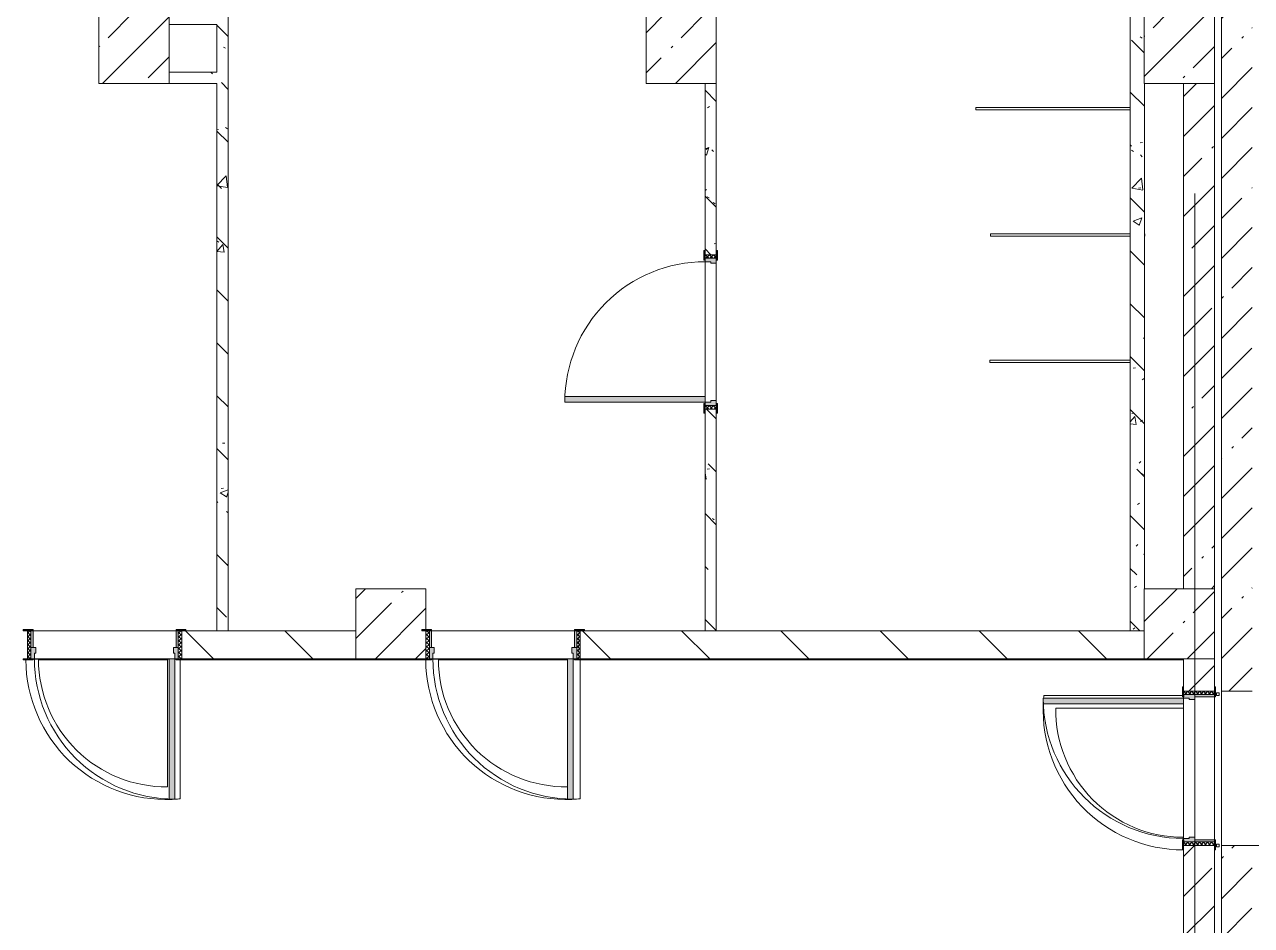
# Model space of a CAD drawing. Header units: millimetres. Extents: x -3238 to 193830, y -8553 to 29000.
# Drawn here: x 135177 to 143921, y 16700 to 23120 of the extents above; entities that cross this region are included whole.
import ezdxf

# ---------------------------------------------------------------- set-up
doc = ezdxf.new("R2010")
doc.units = ezdxf.units.MM
for name, color, linetype, lineweight, true_color in [('A-DOOR-2', 7, 'Continuous', 5, 0xaaaaaa), ('A-DOOR-3', 7, 'Continuous', 5, 0xe2e2e2), ('A-DOOR-FRAM-2', 7, 'Continuous', 5, 0xe2e2e2), ('A-DOOR-FRAM-3', 7, 'Continuous', 5, 0xaaaaaa), ('A-FLOR-3', 7, 'Continuous', 5, 0xaaaaaa), ('I-WALL-8', 7, 'Continuous', 5, 0x787878)]:
    doc.layers.add(name, color=color, linetype=linetype, lineweight=lineweight, true_color=true_color)
for name, color, linetype, lineweight in [('A-GENM-5', 7, 'Continuous', 5), ('A-WALL', 7, 'Continuous', 9), ('A-WALL-3', 7, 'Continuous', 5), ('I-WALL-6', 7, 'Continuous', 5), ('S-COLS-3', 7, 'Continuous', 5), ('Оси', 7, 'Continuous', 9)]:
    doc.layers.add(name, color=color, linetype=linetype, lineweight=lineweight)
pattern_1 = [(45, (58957.15, 0), (-285.1231, 285.1231), []), (45, (59242.27, 0), (-285.1231, 285.1231), [504.031, -100.806, 16.764, -84.042])]
pattern_2 = [(135, (58957.15, 0), (-377.1708, -377.1708), [533.4, -88.9, 17.78, -88.9]), (135, (58957.15, 376.94), (-377.1708, -377.1708), []), (50, (58957.15, 0), (637.6445, -55.7866), [66.675, -733.425]), (355, (58957.15, 0), (-123.3494, 668.699), [53.34, -586.74]), (100.451, (59010.3, -4.65), (514.299, 612.908), [56.665, -623.315]), (46.184, (58957.15, 177.8), (948.7764, -147.15), [100.012, -1100.137]), (96.636, (59036.2, 165.5), (830.909, 865.997), [84.998, -934.973]), (351.184, (58957.2, 177.8), (830.918, 865.988), [80.01, -880.11]), (21, (59046.05, 133.35), (530.6506, -357.9283), [66.675, -733.425]), (326, (59046.05, 133.35), (216.308, 644.6585), [53.34, -586.74]), (71.451, (59090.3, 103.5), (746.9596, 286.7243), [56.665, -623.315]), (37.5, (58957.15, 0), (10.81053, 295.9426), [16.764, -562.864, 16.764, -578.866, -588.962]), (37.5, (58957.15, 0), (10.81053, 295.9426), [-1175.258, 16.764, -572.198]), (7.5, (58957.15, 0), (233.8692, 350.6318), [16.764, -322.834, 16.764, -549.529, -224.472]), (7.5, (58957.15, 0), (233.8692, 350.6318), [-905.891, 16.764, -207.708]), (327.5, (58758.9, 0), (474.5678, -20.0513), [16.764, -205.486, 16.764, -676.656, -920.115]), (327.5, (58758.9, 0), (474.5678, -20.0513), [-915.67, 16.764, -903.351]), (317.5, (58670, 0), (518.4522, 88.9934), [16.764, -272.161, 16.764, -443.738, -653.415]), (317.5, (58670, 0), (518.4522, 88.9934), [-749.427, 16.764, -636.651])]

# ---------------------------------------------------------------- blocks, each defined once
blk = doc.blocks.new('BSC_Колонна _Прямоугольная - 500х500-23287078-2_3_1_птичка')
at = {"layer": 'S-COLS-3'}
h = blk.add_hatch(dxfattribs=at)
h.set_pattern_fill('FP_160', color=256, style=0, pattern_type=2)
h.set_pattern_definition([(45, (-84450, -22950), (-285.1231, 285.1231), []), (45, (-84164.88, -22950), (-285.1231, 285.1231), [504.031, -100.806, 16.764, -84.042])])
h.paths.add_polyline_path([(-250, -250), (250, -250), (250, 250), (-250, 250)])
for p, q in [((250, 250), (-250, 250)), ((-250, 250), (-250, -250)), ((250, -250), (250, 250)), ((-250, -250), (250, -250))]:
    blk.add_line(p, q, dxfattribs=at)
blk = doc.blocks.new('BSC_Колонна _Прямоугольная - 500х500-V165-2_3_1_птичка')
at = {"layer": 'S-COLS-3'}
h = blk.add_hatch(dxfattribs=at)
h.set_pattern_fill('FP_183', color=256, style=0, pattern_type=2)
h.set_pattern_definition([(45, (-77000, -22950), (-285.1231, 285.1231), []), (45, (-76714.88, -22950), (-285.1231, 285.1231), [504.031, -100.806, 16.764, -84.042])])
h.paths.add_polyline_path([(-250, -250), (250, -250), (250, 250), (-250, 250)])
for p, q in [((250, 250), (-250, 250)), ((-250, 250), (-250, -250)), ((250, -250), (250, 250)), ((-250, -250), (250, -250))]:
    blk.add_line(p, q, dxfattribs=at)
blk = doc.blocks.new('110_Дверь_СКБ_1Ст_Внутренняя1 - Д-4 1100x2100h_су мгн-V170-2_3_1_птичка')
at = {"layer": 'A-DOOR-2'}
h = blk.add_hatch(dxfattribs=at)
h.set_pattern_fill('FP_187', color=256, style=0, pattern_type=2)
h.set_pattern_definition([(135, (1751.41, 104.685), (-14.14214, -14.14214), []), (225, (1751.41, 104.685), (14.14214, -14.14214), [])])
h.paths.add_polyline_path([(537.5, -40), (562.5, -40), (562.5, 40), (537.5, 40)])
at = {"layer": 'A-DOOR-3'}
h = blk.add_hatch(color=256, dxfattribs=at)
h.paths.add_polyline_path([(-512.5, 40), (-512.5, -40), (-477.5, -40), (-477.5, 0), (-487.5, 0), (-487.5, 40)])
h.paths.add_polyline_path([(502.5, 0), (502.5, -40), (537.5, -40), (537.5, 40), (512.5, 40), (512.5, 0)])
at = {"layer": 'A-DOOR-FRAM-2'}
for points in [[(-487.5, 1040), (-487.5, 40), (-447.5, 40), (-447.5, 1040)], [(-567.5, 40), (-497.5, 40), (-497.5, 48), (-567.5, 48)], [(522.5, 40), (592.5, 40), (592.5, 48), (522.5, 48)], [(-567.5, -48), (-497.5, -48), (-497.5, -40), (-567.5, -40)], [(522.5, -48), (592.5, -48), (592.5, -40), (522.5, -40)]]:
    blk.add_hatch(color=256, dxfattribs=at).paths.add_polyline_path(points)
at = {"layer": 'A-DOOR-FRAM-3'}
h = blk.add_hatch(dxfattribs=at)
h.set_pattern_fill('FP_188', color=256, style=0, pattern_type=2)
h.set_pattern_definition([(45, (-371.384, 104.685), (-14.1421, 14.1421), []), (135, (-371.384, 104.685), (-14.1421, -14.1421), [])])
h.paths.add_polyline_path([(-537.5, -40), (-512.5, -40), (-512.5, 40), (-537.5, 40)])
at = {"layer": 'A-DOOR-2'}
for p, q in [((-487.5, 1040), (-487.5, 40)), ((-447.5, 1040), (-487.5, 1040)), ((-447.5, 40), (-447.5, 1040)), ((-487.5, 40), (-447.5, 40))]:
    blk.add_line(p, q, dxfattribs=at)
blk.add_arc((-487.5, 40), 1000, 360, 90, dxfattribs=at)
at = {"layer": 'A-DOOR-FRAM-3'}
for p, q in [((-497.5, 48), (-567.5, 48)), ((-567.5, 48), (-567.5, 40)), ((-567.5, 40), (-497.5, 40)), ((-512.5, 40), (-537.5, 40)), ((-537.5, 40), (-537.5, -40)), ((-487.5, 40), (-512.5, 40)), ((-512.5, 40), (-512.5, -40)), ((-512.5, -40), (-512.5, 40)), ((-497.5, 40), (-512.5, 40)), ((-512.5, 40), (-512.5, 39)), ((-512.5, 39), (-497.5, 39)), ((-497.5, 40), (-497.5, 48)), ((-497.5, 39), (-497.5, 40)), ((-487.5, 0), (-487.5, 40)), ((-477.5, 0), (-487.5, 0)), ((-477.5, -40), (-477.5, 0)), ((512.5, 0), (502.5, 0)), ((502.5, 0), (502.5, -40)), ((512.5, 40), (512.5, 0)), ((537.5, 40), (512.5, 40)), ((592.5, 48), (522.5, 48)), ((522.5, 48), (522.5, 40)), ((537.5, 40), (522.5, 40)), ((522.5, 40), (522.5, 39)), ((522.5, 40), (592.5, 40)), ((522.5, 39), (537.5, 39)), ((537.5, -40), (537.5, 40)), ((562.5, 40), (537.5, 40)), ((537.5, 40), (537.5, -40)), ((537.5, 39), (537.5, 40)), ((562.5, -40), (562.5, 40)), ((592.5, 40), (592.5, 48)), ((-497.5, -40), (-567.5, -40)), ((-567.5, -40), (-567.5, -48)), ((-567.5, -48), (-497.5, -48)), ((-537.5, -40), (-512.5, -40)), ((-497.5, -39), (-512.5, -39)), ((-512.5, -39), (-512.5, -40)), ((-512.5, -40), (-477.5, -40)), ((-512.5, -40), (-497.5, -40)), ((-497.5, -40), (-497.5, -39)), ((-497.5, -48), (-497.5, -40)), ((502.5, -40), (537.5, -40)), ((537.5, -39), (522.5, -39)), ((522.5, -39), (522.5, -40)), ((522.5, -40), (537.5, -40)), ((592.5, -40), (522.5, -40)), ((522.5, -40), (522.5, -48)), ((522.5, -48), (592.5, -48)), ((537.5, -40), (537.5, -39)), ((537.5, -40), (562.5, -40)), ((592.5, -48), (592.5, -40))]:
    blk.add_line(p, q, dxfattribs=at)
blk = doc.blocks.new('110_Дверь_СКБ_1Ст_Внутренняя1 - Д-4 1100x2100h_су мгн-V171-2_3_1_птичка')
at = {"layer": 'A-DOOR-2'}
h = blk.add_hatch(dxfattribs=at)
h.set_pattern_fill('FP_15', color=256, style=0, pattern_type=2)
h.set_pattern_definition([(135, (1751.41, 164.685), (-14.14214, -14.14214), []), (225, (1751.41, 164.685), (14.14214, -14.14214), [])])
h.paths.add_polyline_path([(562.5, 100), (537.5, 100), (537.5, -100), (562.5, -100), (562.5, 38.9)])
at = {"layer": 'A-DOOR-3'}
h = blk.add_hatch(color=256, dxfattribs=at)
h.paths.add_polyline_path([(514.5, 100), (512.5, 100), (512.5, 60), (502.5, 60), (502.5, 20), (537.5, 20), (537.5, 100)])
h.paths.add_polyline_path([(-487.5, 100), (-512.5, 100), (-512.5, 20), (-477.5, 20), (-477.5, 60), (-487.5, 60)])
at = {"layer": 'A-DOOR-FRAM-2'}
for points in [[(-487.5, 1100), (-487.5, 100), (-447.5, 100), (-447.5, 1100)], [(-497.5, 108), (-567.5, 108), (-567.5, 100), (-497.5, 100)], [(592.5, 108), (522.5, 108), (522.5, 100), (592.5, 100)], [(-497.5, 20), (-512.5, 20), (-512.5, -100), (-497.5, -100)], [(537.5, 20), (522.5, 20), (522.5, -100), (537.5, -100)], [(-567.5, -100), (-567.5, -108), (-497.5, -108), (-497.5, -100)], [(592.5, -100), (522.5, -100), (522.5, -108), (592.5, -108)]]:
    blk.add_hatch(color=256, dxfattribs=at).paths.add_polyline_path(points)
at = {"layer": 'A-DOOR-FRAM-3'}
h = blk.add_hatch(dxfattribs=at)
h.set_pattern_fill('FP_16', color=256, style=0, pattern_type=2)
h.set_pattern_definition([(45, (-371.384, 164.685), (-14.1421, 14.1421), []), (135, (-371.384, 164.685), (-14.1421, -14.1421), [])])
h.paths.add_polyline_path([(-526.5, 100), (-537.5, 100), (-537.5, -100), (-512.5, -100), (-512.5, 100)])
at = {"layer": 'A-DOOR-2'}
for p, q in [((-487.5, 1100), (-487.5, 100)), ((-447.5, 1100), (-487.5, 1100)), ((-447.5, 100), (-447.5, 1100)), ((-487.5, 100), (-447.5, 100))]:
    blk.add_line(p, q, dxfattribs=at)
blk.add_arc((-487.5, 100), 1000, 360, 90, dxfattribs=at)
at = {"layer": 'A-DOOR-FRAM-3'}
for p, q in [((-497.5, 108), (-567.5, 108)), ((-567.5, 108), (-567.5, 100)), ((-567.5, 100), (-497.5, 100)), ((-512.5, 100), (-537.5, 100)), ((-537.5, 100), (-537.5, -100)), ((-487.5, 100), (-512.5, 100)), ((-512.5, 100), (-512.5, 20)), ((-512.5, -100), (-512.5, 100)), ((-497.5, 100), (-512.5, 100)), ((-512.5, 100), (-512.5, 99)), ((-512.5, 99), (-497.5, 99)), ((-497.5, 100), (-497.5, 108)), ((-497.5, 99), (-497.5, 100)), ((-487.5, 60), (-487.5, 100)), ((512.5, 100), (512.5, 60)), ((537.5, 100), (512.5, 100)), ((592.5, 108), (522.5, 108)), ((522.5, 108), (522.5, 100)), ((537.5, 100), (522.5, 100)), ((522.5, 100), (522.5, 99)), ((522.5, 100), (592.5, 100)), ((522.5, 99), (537.5, 99)), ((537.5, 20), (537.5, 100)), ((562.5, 100), (537.5, 100)), ((537.5, 100), (537.5, -100)), ((537.5, 99), (537.5, 100)), ((562.5, -100), (562.5, 100)), ((592.5, 100), (592.5, 108)), ((-512.5, 20), (-477.5, 20)), ((-497.5, 20), (-512.5, 20)), ((-512.5, 20), (-512.5, -100)), ((-497.5, -100), (-497.5, 20)), ((-477.5, 60), (-487.5, 60)), ((-477.5, 20), (-477.5, 60)), ((512.5, 60), (502.5, 60)), ((502.5, 60), (502.5, 20)), ((502.5, 20), (537.5, 20)), ((537.5, 20), (522.5, 20)), ((522.5, 20), (522.5, -100)), ((537.5, -100), (537.5, 20)), ((-497.5, -100), (-567.5, -100)), ((-567.5, -100), (-567.5, -108)), ((-567.5, -108), (-497.5, -108)), ((-537.5, -100), (-512.5, -100)), ((-512.5, -100), (-497.5, -100)), ((-497.5, -108), (-497.5, -100)), ((522.5, -100), (537.5, -100)), ((592.5, -100), (522.5, -100)), ((522.5, -100), (522.5, -108)), ((522.5, -108), (592.5, -108)), ((537.5, -100), (562.5, -100)), ((592.5, -108), (592.5, -100))]:
    blk.add_line(p, q, dxfattribs=at)
blk = doc.blocks.new('131_Сантехническая перегородка - СП-2-29831410-2_3_1_птичка')
at = {"layer": 'A-GENM-5'}
for p, q in [((0, 8), (1100, 8)), ((1100, 8), (1100, -8)), ((1100, -8), (0, -8))]:
    blk.add_line(p, q, dxfattribs=at)
blk = doc.blocks.new('131_Сантехническая перегородка - СП-2-16286057-2_3_1_птичка')
at = {"layer": 'A-GENM-5'}
for p, q in [((0, 8), (995.7, 8)), ((0, 8), (0, -8)), ((1100, 8), (1100, -8)), ((995.7, -8), (0, -8))]:
    blk.add_line(p, q, dxfattribs=at)
blk = doc.blocks.new('131_Сантехническая перегородка - СП-2-V174-2_3_1_птичка')
at = {"layer": 'A-GENM-5'}
for p, q in [((0, 8), (1000.7, 8)), ((0, 8), (0, -8)), ((1000.7, -8), (0, -8))]:
    blk.add_line(p, q, dxfattribs=at)
blk = doc.blocks.new('110_Дверь_СКБ_1Ст_Внутренняя1 - Д-4 _л_ 1100x2100h_су мгн-V197-2_3_1_птичка')
at = {"layer": 'A-DOOR-2'}
h = blk.add_hatch(dxfattribs=at)
h.set_pattern_fill('FP_58', color=256, style=0, pattern_type=2)
h.set_pattern_definition([(135, (1751.41, 174.685), (-14.14214, -14.14214), []), (225, (1751.41, 174.685), (14.14214, -14.14214), [])])
h.paths.add_polyline_path([(537.5, -110), (562.5, -110), (562.5, 110), (537.5, 110)])
at = {"layer": 'A-DOOR-3'}
h = blk.add_hatch(color=256, dxfattribs=at)
h.paths.add_polyline_path([(-512.5, 110), (-512.5, 30), (-477.5, 30), (-477.5, 70), (-487.5, 70), (-487.5, 110)])
h.paths.add_polyline_path([(502.5, 70), (502.5, 30), (537.5, 30), (537.5, 110), (512.5, 110), (512.5, 70)])
at = {"layer": 'A-DOOR-FRAM-2'}
for points in [[(472.5, 110), (512.5, 110), (512.5, 1110), (472.5, 1110), (472.5, 257)], [(-567.5, 110), (-497.5, 110), (-497.5, 118), (-567.5, 118)], [(522.5, 110), (592.5, 110), (592.5, 118), (522.5, 118)], [(-512.5, -110), (-497.5, -110), (-497.5, 30), (-512.5, 30)], [(522.5, -110), (537.5, -110), (537.5, 30), (522.5, 30)], [(-567.5, -118), (-497.5, -118), (-497.5, -110), (-567.5, -110)], [(522.5, -118), (592.5, -118), (592.5, -110), (522.5, -110)]]:
    blk.add_hatch(color=256, dxfattribs=at).paths.add_polyline_path(points)
at = {"layer": 'A-DOOR-FRAM-3'}
h = blk.add_hatch(dxfattribs=at)
h.set_pattern_fill('FP_59', color=256, style=0, pattern_type=2)
h.set_pattern_definition([(45, (-371.384, 174.685), (-14.1421, 14.1421), []), (135, (-371.384, 174.685), (-14.1421, -14.1421), [])])
h.paths.add_polyline_path([(-537.5, -110), (-512.5, -110), (-512.5, 110), (-537.5, 110)])
at = {"layer": 'A-DOOR-2'}
for p, q in [((512.5, 1110), (472.5, 1110)), ((472.5, 1110), (472.5, 110)), ((512.5, 110), (512.5, 1110)), ((472.5, 110), (512.5, 110))]:
    blk.add_line(p, q, dxfattribs=at)
blk.add_arc((512.5, 110), 1000, 90, 180, dxfattribs=at)
at = {"layer": 'A-DOOR-FRAM-3'}
for p, q in [((-497.5, 118), (-567.5, 118)), ((-567.5, 118), (-567.5, 110)), ((-567.5, 110), (-497.5, 110)), ((-512.5, 110), (-537.5, 110)), ((-537.5, 110), (-537.5, -110)), ((-487.5, 110), (-512.5, 110)), ((-512.5, 110), (-512.5, 30)), ((-512.5, -110), (-512.5, 110)), ((-497.5, 110), (-512.5, 110)), ((-512.5, 110), (-512.5, 109)), ((-512.5, 109), (-497.5, 109)), ((-497.5, 110), (-497.5, 118)), ((-497.5, 109), (-497.5, 110)), ((-487.5, 70), (-487.5, 110)), ((512.5, 110), (512.5, 70)), ((537.5, 110), (512.5, 110)), ((592.5, 118), (522.5, 118)), ((522.5, 118), (522.5, 110)), ((537.5, 110), (522.5, 110)), ((522.5, 110), (522.5, 109)), ((522.5, 110), (592.5, 110)), ((522.5, 109), (537.5, 109)), ((537.5, 30), (537.5, 110)), ((562.5, 110), (537.5, 110)), ((537.5, 110), (537.5, -110)), ((537.5, 109), (537.5, 110)), ((562.5, -110), (562.5, 110)), ((592.5, 110), (592.5, 118)), ((-512.5, 30), (-477.5, 30)), ((-497.5, 30), (-512.5, 30)), ((-512.5, 30), (-512.5, -110)), ((-497.5, -110), (-497.5, 30)), ((-477.5, 70), (-487.5, 70)), ((-477.5, 30), (-477.5, 70)), ((512.5, 70), (502.5, 70)), ((502.5, 70), (502.5, 30)), ((502.5, 30), (537.5, 30)), ((537.5, 30), (522.5, 30)), ((522.5, 30), (522.5, -110)), ((537.5, -110), (537.5, 30)), ((-497.5, -110), (-567.5, -110)), ((-567.5, -110), (-567.5, -118)), ((-567.5, -118), (-497.5, -118)), ((-537.5, -110), (-512.5, -110)), ((-512.5, -110), (-497.5, -110)), ((-497.5, -118), (-497.5, -110)), ((522.5, -110), (537.5, -110)), ((592.5, -110), (522.5, -110)), ((522.5, -110), (522.5, -118)), ((522.5, -118), (592.5, -118)), ((537.5, -110), (562.5, -110)), ((592.5, -118), (592.5, -110))]:
    blk.add_line(p, q, dxfattribs=at)
blk = doc.blocks.new('BSC_Колонна _Прямоугольная - 500х500-V218-2_3_1_птичка')
at = {"layer": 'S-COLS-3'}
h = blk.add_hatch(dxfattribs=at)
h.set_pattern_fill('FP_223', color=256, style=0, pattern_type=2)
h.set_pattern_definition([(45, (-78830, -18850), (-285.1231, 285.1231), []), (45, (-78544.88, -18850), (-285.1231, 285.1231), [504.031, -100.806, 16.764, -84.042])])
h.paths.add_polyline_path([(-250, -250), (250, -250), (250, -50), (220, -50), (220, -42), (250, -42), (250, 250), (-250, 250), (-250, -188.9)])
for p, q in [((250, 250), (-250, 250)), ((-250, 250), (-250, -250)), ((250, -42), (250, 250)), ((-250, -250), (220, -250))]:
    blk.add_line(p, q, dxfattribs=at)
blk = doc.blocks.new('BSC_Колонна _Прямоугольная - 500х500-V219-2_3_1_птичка')
at = {"layer": 'S-COLS-3'}
h = blk.add_hatch(dxfattribs=at)
h.set_pattern_fill('FP_224', color=256, style=0, pattern_type=2)
h.set_pattern_definition([(45, (-84450, -18850), (-285.1231, 285.1231), []), (45, (-84164.88, -18850), (-285.1231, 285.1231), [504.031, -100.806, 16.764, -84.042])])
h.paths.add_polyline_path([(-250, -250), (250, -250), (250, 250), (-250, 250), (-250, -188.9)])
for p, q in [((250, 250), (-250, 250)), ((-250, 250), (-250, -250)), ((250, -250), (250, 250)), ((-250, -250), (250, -250))]:
    blk.add_line(p, q, dxfattribs=at)
blk = doc.blocks.new('BSC_Колонна _Прямоугольная - 500х500-V220-2_3_1_птичка')
at = {"layer": 'S-COLS-3'}
h = blk.add_hatch(dxfattribs=at)
h.set_pattern_fill('FP_225', color=256, style=0, pattern_type=2)
h.set_pattern_definition([(45, (-80900, -22950), (-285.1231, 285.1231), []), (45, (-80614.88, -22950), (-285.1231, 285.1231), [504.031, -100.806, 16.764, -84.042])])
h.paths.add_polyline_path([(-250, -250), (250, -250), (250, 250), (-250, 250)])
for p, q in [((250, 250), (-250, 250)), ((-250, 250), (-250, -250)), ((250, -250), (250, 250)), ((-250, -250), (250, -250))]:
    blk.add_line(p, q, dxfattribs=at)

msp = doc.modelspace()

# ---------------------------------------------------------------- hatches: boundary and pattern name
at = {"layer": 'I-WALL-6'}
h = msp.add_hatch(dxfattribs=at)
h.set_pattern_fill('FP_159', color=256, style=0, pattern_type=2)
h.set_pattern_definition(pattern_1)
h.paths.add_polyline_path([(143707.2, 18370), (143927.2, 18370), (143927.2, 27100), (143707.2, 27100), (143707.2, 18661.1)])
h = msp.add_hatch(dxfattribs=at)
h.set_pattern_fill('FP_159', color=256, style=0, pattern_type=2)
h.set_pattern_definition(pattern_1)
h.paths.add_polyline_path([(143657.2, 15150), (143657.2, 15530), (143437.2, 15530), (143437.2, 15150)])
h.paths.add_polyline_path([(143437.2, 18570), (143657.2, 18570), (143657.2, 18600), (143437.2, 18600)])
h.paths.add_polyline_path([(143657.2, 19100), (143657.2, 22700), (143437.2, 22700), (143437.2, 19100), (143445.6, 19100)])
h.paths.add_polyline_path([(143561.3, 23200), (143657.2, 23200), (143657.2, 26600), (143437.2, 26600), (143437.2, 23200)])
h = msp.add_hatch(dxfattribs=at)
h.set_pattern_fill('FP_162', color=256, style=0, pattern_type=2)
h.set_pattern_definition([(135, (58957.15, 0), (-353.5534, -353.5534), [])])
h.paths.add_polyline_path([(136297.2, 18600), (137537.2, 18600), (137537.2, 18800), (136297.2, 18800), (136297.2, 18661.1)])
h.paths.add_polyline_path([(139167.2, 18600), (143157.2, 18600), (143157.2, 18800), (139137.2, 18800), (139137.2, 18600)])
h.paths.add_polyline_path([(132497.2, 18600), (132497.2, 18800), (125717.2, 18800), (125717.2, 18600), (131839.3, 18600)])
h.paths.add_polyline_path([(135197.2, 18600), (135197.2, 18800), (132997.2, 18800), (132997.2, 18600), (135167.2, 18600)])
h = msp.add_hatch(dxfattribs=at)
h.set_pattern_fill('FP_159', color=256, style=0, pattern_type=2)
h.set_pattern_definition(pattern_1)
h.paths.add_polyline_path([(143437.2, 15530), (143657.2, 15530), (143657.2, 17270), (143437.2, 17270), (143437.2, 16050)])
h.paths.add_polyline_path([(143437.2, 18370), (143657.2, 18370), (143657.2, 18570), (143437.2, 18570), (143437.2, 18400)])
h = msp.add_hatch(dxfattribs=at)
h.set_pattern_fill('FP_159', color=256, style=0, pattern_type=2)
h.set_pattern_definition(pattern_1)
h.paths.add_polyline_path([(143707.2, 16300), (143927.2, 16300), (143927.2, 17270), (143707.2, 17270), (143707.2, 16886)])
at = {"layer": 'I-WALL-8'}
h = msp.add_hatch(dxfattribs=at)
h.set_pattern_fill('FP_170', color=256, style=0, pattern_type=2)
h.set_pattern_definition(pattern_2)
h.paths.add_polyline_path([(136547.2, 18800), (136627.2, 18800), (136627.2, 26900), (136547.2, 26900), (136547.2, 19844.6)])
h = msp.add_hatch(dxfattribs=at)
h.set_pattern_fill('FP_170', color=256, style=0, pattern_type=2)
h.set_pattern_definition(pattern_2)
h.paths.add_polyline_path([(143157.2, 18800), (143157.2, 26900), (143057.9, 26900), (143057.9, 18800)])
h = msp.add_hatch(dxfattribs=at)
h.set_pattern_fill('FP_170', color=256, style=0, pattern_type=2)
h.set_pattern_definition(pattern_2)
h.paths.add_polyline_path([(136547.2, 22700), (136547.2, 22780), (136207.2, 22780), (136207.2, 22700)])
h = msp.add_hatch(dxfattribs=at)
h.set_pattern_fill('FP_170', color=256, style=0, pattern_type=2)
h.set_pattern_definition(pattern_2)
h.paths.add_polyline_path([(140107.2, 18800), (140107.2, 20380), (140027.2, 20380), (140027.2, 18800)])
h.paths.add_polyline_path([(140027.2, 21480), (140107.2, 21480), (140107.2, 22700), (140027.2, 22700), (140027.2, 21510)])

# ---------------------------------------------------------------- linework, layer by layer
at = {"layer": 'A-FLOR-3'}
for p, q in [((135276, 18596.6), (135237.2, 18596.6)), ((136196, 18592.9), (135276.2, 18592.9)), ((136207.2, 18597.6), (136196, 18597.6)), ((136196, 18597.6), (136196, 17687.6)), ((136257.2, 18597.6), (136247.2, 18597.6)), ((136286, 17602.6), (136286, 18592)), ((138007.2, 18592.9), (136327.2, 18592.9)), ((138126, 18596.6), (138077.2, 18596.6)), ((139046, 18592.9), (138126.2, 18592.9)), ((139046, 18597.6), (139046, 17687.6)), ((139097.2, 18597.6), (139087.2, 18597.6)), ((139136, 17602.6), (139136, 18592)), ((143437.2, 18592.9), (139167.2, 18592.9)), ((143707.2, 18370), (143707.2, 17270)), ((143429.2, 18338.2), (142441.2, 18338.2)), ((143436.2, 18320), (143436.2, 18330)), ((143436.2, 18248.2), (143436.2, 18280)), ((142526.3, 18248.2), (143436.2, 18248.2)), ((143435.2, 17310), (143435.2, 17328.2))]:
    msp.add_line(p, q, dxfattribs=at)
for centre, radius, start, end in [((136186, 18597.6), 1000, 180.32046, 272.39422), ((136186, 18597.6), 910, 180.06296, 270.62964), ((139036, 18597.6), 1000, 180.32046, 272.39422), ((139036, 18597.6), 910, 180.06296, 270.62964), ((143436.2, 18238.2), 1000, 177.59974, 269.9427), ((143436.2, 18238.2), 1000, 174.26083, 175.30446), ((143436.2, 18238.2), 910, 179.37036, 269.93704), ((136186, 18597.6), 1000, 273.50823, 275.73917), ((139036, 18597.6), 1000, 272.93441, 275.73917)]:
    msp.add_arc(centre, radius, start, end, dxfattribs=at)
at = {"layer": 'A-WALL'}
for p, q in [((136547.2, 18800), (136627.2, 18800)), ((140027.2, 18800), (140107.2, 18800)), ((143057.9, 18800), (143157.2, 18800))]:
    msp.add_line(p, q, dxfattribs=at)
at = {"layer": 'A-WALL-3'}
for p, q in [((143692.2, 18358.5), (143672.2, 18358.5)), ((143672.2, 18358.5), (143672.2, 18338.5)), ((143672.2, 18338.5), (143692.2, 18338.5)), ((143692.2, 18338.5), (143692.2, 18358.5)), ((143692.2, 17280), (143672.2, 17280)), ((143672.2, 17280), (143672.2, 17260)), ((143672.2, 17260), (143692.2, 17260)), ((143692.2, 17260), (143692.2, 17280))]:
    msp.add_line(p, q, dxfattribs=at)
at = {"layer": 'I-WALL-6'}
for p, q in [((143707.2, 27100), (143707.2, 18370)), ((136627.2, 18800), (136627.2, 26900)), ((143057.9, 23420), (143057.9, 18800)), ((136207.2, 23120), (136547.2, 23120)), ((136547.2, 23120), (136547.2, 22780)), ((136547.2, 22780), (136207.2, 22780)), ((136207.2, 22700), (136547.2, 22700)), ((136547.2, 22700), (136547.2, 18800)), ((140027.2, 22700), (140027.2, 21510)), ((140107.2, 21510), (140107.2, 22700)), ((143157.9, 19100), (143157.9, 22700)), ((143437.2, 22700), (143437.2, 19100)), ((143657.2, 19100), (143657.2, 22700)), ((140027.2, 20470), (140027.2, 21430)), ((140107.2, 21420), (140107.2, 20440)), ((140027.2, 20350), (140027.2, 18800)), ((140107.2, 18800), (140107.2, 20350)), ((135237.2, 18800), (136257.2, 18800)), ((136547.2, 18800), (136327.2, 18800)), ((137537.2, 18800), (136627.2, 18800)), ((138077.2, 18800), (139097.2, 18800)), ((140027.2, 18800), (139167.2, 18800)), ((143057.9, 18800), (140107.2, 18800)), ((136207.2, 18600), (135247.2, 18600)), ((136327.2, 18600), (137537.2, 18600)), ((139047.2, 18600), (138087.2, 18600)), ((139167.2, 18600), (143157.2, 18600)), ((143437.2, 18600), (143437.2, 18400)), ((143657.2, 18400), (143657.2, 18600)), ((143707.2, 18370), (143927.2, 18370)), ((143437.2, 17320), (143437.2, 18280)), ((143657.2, 18330), (143657.2, 17310)), ((143437.2, 17240), (143437.2, 16130)), ((143657.2, 11550), (143657.2, 17240)), ((145918.9, 17270), (143707.2, 17270)), ((143707.2, 17270), (143707.2, 10400))]:
    msp.add_line(p, q, dxfattribs=at)
at = {"layer": 'Оси'}
msp.add_line((143517.2, 10029.8), (143517.2, 21915.1), dxfattribs=at)

# ---------------------------------------------------------------- block references
at = {"layer": 'A-DOOR-2'}
for name, p, rotation in [('110_Дверь_СКБ_1Ст_Внутренняя1 - Д-4 1100x2100h_су мгн-V170-2_3_1_птичка', (140067.2, 20917.5), 89.99999999999984), ('110_Дверь_СКБ_1Ст_Внутренняя1 - Д-4 1100x2100h_су мгн-V171-2_3_1_птичка', (135759.7, 18700), 180), ('110_Дверь_СКБ_1Ст_Внутренняя1 - Д-4 1100x2100h_су мгн-V171-2_3_1_птичка', (138599.7, 18700), 180), ('110_Дверь_СКБ_1Ст_Внутренняя1 - Д-4 _л_ 1100x2100h_су мгн-V197-2_3_1_птичка', (143547.2, 17807.5), 89.9999999999999)]:
    msp.add_blockref(name, p, dxfattribs=dict(at, rotation=rotation))
at = {"layer": 'A-GENM-5', "rotation": 180}
msp.add_blockref('131_Сантехническая перегородка - СП-2-29831410-2_3_1_птичка', (143057.9, 22520), dxfattribs=at)
at = {"layer": 'A-GENM-5'}
for name, p in [('131_Сантехническая перегородка - СП-2-16286057-2_3_1_птичка', (142062.2, 21620)), ('131_Сантехническая перегородка - СП-2-V174-2_3_1_птичка', (142057.2, 20720))]:
    msp.add_blockref(name, p, dxfattribs=at)
at = {"layer": 'S-COLS-3'}
for name, p in [('BSC_Колонна _Прямоугольная - 500х500-V165-2_3_1_птичка', (135957.2, 22950)), ('BSC_Колонна _Прямоугольная - 500х500-V220-2_3_1_птичка', (139857.2, 22950)), ('BSC_Колонна _Прямоугольная - 500х500-23287078-2_3_1_птичка', (143407.2, 22950)), ('BSC_Колонна _Прямоугольная - 500х500-V218-2_3_1_птичка', (137787.2, 18850)), ('BSC_Колонна _Прямоугольная - 500х500-V219-2_3_1_птичка', (143407.2, 18850))]:
    msp.add_blockref(name, p, dxfattribs=at)

doc.saveas('drawing.dxf')
